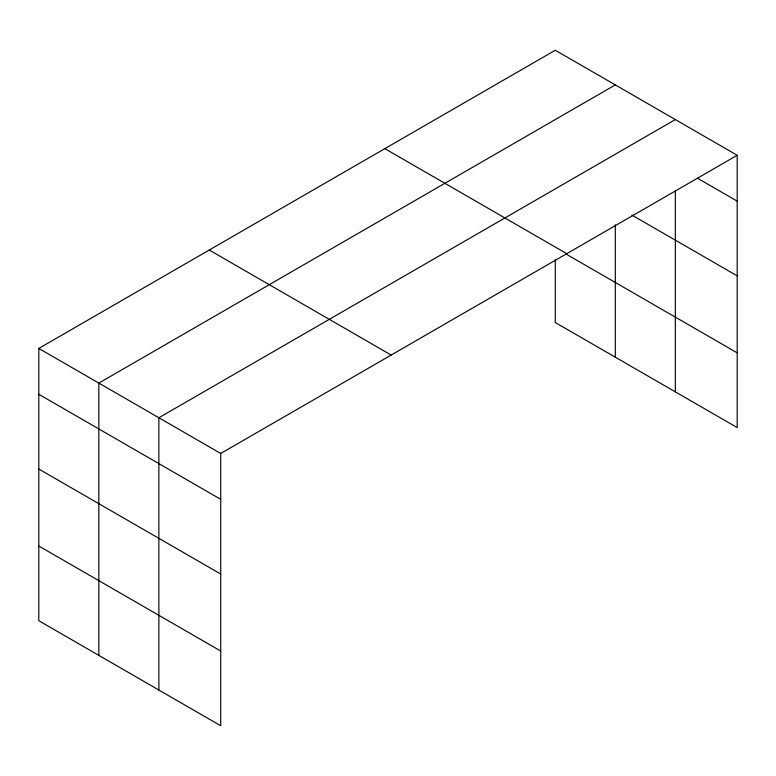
<?xml version="1.0" encoding="UTF-8"?>
<svg xmlns="http://www.w3.org/2000/svg" width="776" height="776" viewBox="0 0 776 776"><rect width="100%" height="100%" fill="white"/><g stroke="black" fill="none" stroke-linecap="round" stroke-linejoin="round"><path stroke-width="1.16" d="M737.2 155.278L555.277 50.246L38.8 348.434L38.8 620.722L220.724 725.754L220.724 453.465L737.2 155.278L737.2 427.566L555.277 322.535L555.277 259.873M615.31 84.904L98.833 383.092L98.833 655.39M675.343 119.562L158.867 417.75L158.867 690.048M697.362 178.141L737.2 201.139M631.877 215.059L737.2 275.868M384.838 148.643L566.761 253.674M565.626 253.791L737.2 352.847M209.239 250.027L391.162 355.059M38.8 348.434L220.724 453.465M38.8 394.295L220.724 499.327M38.8 469.024L220.724 574.046M38.8 546.003L220.724 651.035M675.343 190.741L675.343 391.861M615.31 224.739L615.31 357.202"/></g></svg>
